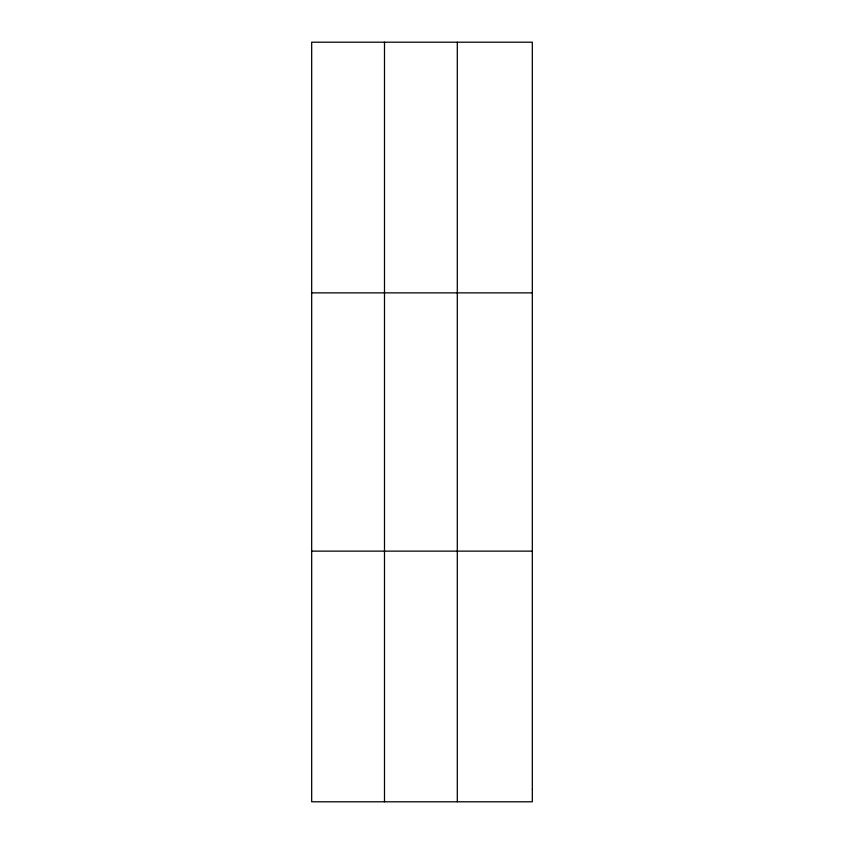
<?xml version="1.0" encoding="UTF-8"?>
<svg xmlns="http://www.w3.org/2000/svg" width="844" height="844" viewBox="0 0 844 844"><rect width="100%" height="100%" fill="white"/><g stroke="black" fill="none" stroke-linecap="round" stroke-linejoin="round"><path stroke-width="1.27" d="M384.495 801.8L384.495 42.2M457.3 801.8L457.3 42.2M311.679 292.868L532.321 292.868M311.679 551.132L532.321 551.132M532.321 789.267L532.321 801.8L311.679 801.8L311.679 42.2L532.321 42.2L532.321 789.267"/></g></svg>
